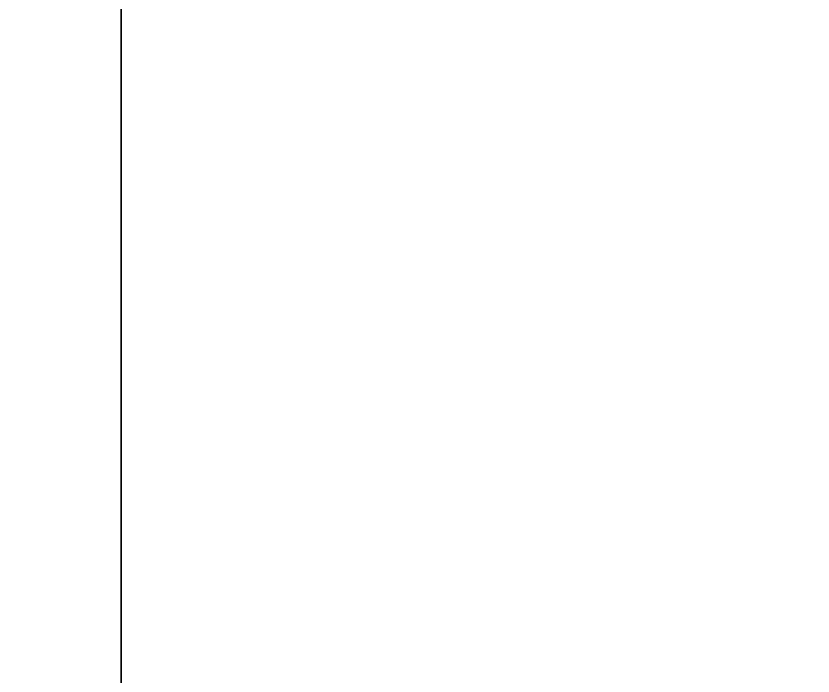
# Model space of a CAD drawing. Extents: x 0 to 4257, y -4384 to 0.
# Drawn here: x 200.62 to 211.08, y -3715.32 to -3706.65 of the extents above; entities that cross this region are included whole.
import ezdxf

# ---------------------------------------------------------------- set-up
doc = ezdxf.new("R2010")
doc.units = 0
for name, color, linetype in [('LAYER0', 7, 'CONTINUOUS'), ('LAYER1', 7, 'CONTINUOUS'), ('LAYER115', 7, 'CONTINUOUS'), ('LAYER140', 7, 'CONTINUOUS'), ('LAYER165', 7, 'CONTINUOUS'), ('LAYER17', 9, 'CONTINUOUS'), ('LAYER190', 7, 'CONTINUOUS'), ('LAYER20', 9, 'CONTINUOUS'), ('LAYER4', 7, 'CONTINUOUS'), ('LAYER5', 7, 'CONTINUOUS'), ('LAYER90', 7, 'CONTINUOUS')]:
    doc.layers.add(name, color=color, linetype=linetype)

msp = doc.modelspace()

# ---------------------------------------------------------------- linework, layer by layer
at = {"layer": 'LAYER0'}
for points, invisible_edges in [([(609, -946, 359), (0, -4366, 359), (0, -946, 359), (609, -946, 359)], 1), ([(0, -4366, 359), (609, -946, 359), (4239, -4366, 359), (0, -4366, 359)], 3), ([(4239, -4366, 364), (0, -946, 364), (0, -4366, 364), (4239, -4366, 364)], 1), ([(0, -946, 364), (4239, -4366, 364), (609, -946, 364), (0, -946, 364)], 3)]:
    msp.add_3dface(points, dxfattribs=dict(at, invisible_edges=invisible_edges))
at = {"layer": 'LAYER115', "invisible_edges": 1}
for points in [[(202, -3719, 738), (202, -3701, 637), (202, -3719, 637), (202, -3719, 738)], [(202, -3701, 637), (202, -3719, 738), (202, -3701, 738), (202, -3701, 637)], [(652, -3719, 637), (202, -3701, 637), (652, -3701, 637), (652, -3719, 637)], [(202, -3701, 637), (652, -3719, 637), (202, -3719, 637), (202, -3701, 637)], [(202, -3719, 738), (652, -3701, 738), (202, -3701, 738), (202, -3719, 738)], [(652, -3701, 738), (202, -3719, 738), (652, -3719, 738), (652, -3701, 738)]]:
    msp.add_3dface(points, dxfattribs=at)
at = {"layer": 'LAYER140', "invisible_edges": 1}
for points in [[(202, -3719, 896), (202, -3701, 795), (202, -3719, 795), (202, -3719, 896)], [(202, -3701, 795), (202, -3719, 896), (202, -3701, 896), (202, -3701, 795)], [(652, -3719, 795), (202, -3701, 795), (652, -3701, 795), (652, -3719, 795)], [(202, -3701, 795), (652, -3719, 795), (202, -3719, 795), (202, -3701, 795)], [(202, -3719, 896), (652, -3701, 896), (202, -3701, 896), (202, -3719, 896)], [(652, -3701, 896), (202, -3719, 896), (652, -3719, 896), (652, -3701, 896)]]:
    msp.add_3dface(points, dxfattribs=at)
at = {"layer": 'LAYER165', "invisible_edges": 1}
for points in [[(202, -3719, 1054), (202, -3701, 953), (202, -3719, 953), (202, -3719, 1054)], [(202, -3701, 953), (202, -3719, 1054), (202, -3701, 1054), (202, -3701, 953)], [(652, -3719, 953), (202, -3701, 953), (652, -3701, 953), (652, -3719, 953)], [(202, -3701, 953), (652, -3719, 953), (202, -3719, 953), (202, -3701, 953)], [(202, -3719, 1054), (652, -3701, 1054), (202, -3701, 1054), (202, -3719, 1054)], [(652, -3701, 1054), (202, -3719, 1054), (652, -3719, 1054), (652, -3701, 1054)]]:
    msp.add_3dface(points, dxfattribs=at)
at = {"layer": 'LAYER17', "invisible_edges": 1}
for points in [[(150, -1144, 444), (750, -3768, 444), (150, -3768, 444), (150, -1144, 444)], [(750, -3768, 444), (150, -1144, 444), (750, -1144, 444), (750, -3768, 444)], [(750, -1144, 462), (150, -3768, 462), (750, -3768, 462), (750, -1144, 462)], [(150, -3768, 462), (750, -1144, 462), (150, -1144, 462), (150, -3768, 462)]]:
    msp.add_3dface(points, dxfattribs=at)
at = {"layer": 'LAYER190', "invisible_edges": 1}
for points in [[(202, -3719, 1212), (202, -3701, 1111), (202, -3719, 1111), (202, -3719, 1212)], [(202, -3701, 1111), (202, -3719, 1212), (202, -3701, 1212), (202, -3701, 1111)], [(652, -3719, 1111), (202, -3701, 1111), (652, -3701, 1111), (652, -3719, 1111)], [(202, -3701, 1111), (652, -3719, 1111), (202, -3719, 1111), (202, -3701, 1111)], [(202, -3719, 1212), (652, -3701, 1212), (202, -3701, 1212), (202, -3719, 1212)], [(652, -3701, 1212), (202, -3719, 1212), (652, -3719, 1212), (652, -3701, 1212)]]:
    msp.add_3dface(points, dxfattribs=at)
at = {"layer": 'LAYER20', "invisible_edges": 1}
for points in [[(150, -3768, 2649), (750, -1144, 2649), (150, -1144, 2649), (150, -3768, 2649)], [(750, -1144, 2649), (150, -3768, 2649), (750, -3768, 2649), (750, -1144, 2649)], [(750, -3768, 2631), (150, -1144, 2631), (750, -1144, 2631), (750, -3768, 2631)], [(150, -1144, 2631), (750, -3768, 2631), (150, -3768, 2631), (150, -1144, 2631)]]:
    msp.add_3dface(points, dxfattribs=at)
at = {"layer": 'LAYER4', "invisible_edges": 1}
for points in [[(174.6, -3768, 1280), (670, -3125.5, 1280), (174.6, -3125.5, 1280), (174.6, -3768, 1280)], [(670, -3125.5, 1280), (174.6, -3768, 1280), (670, -3768, 1280), (670, -3125.5, 1280)], [(670, -3768, 1262), (174.6, -3125.5, 1262), (670, -3125.5, 1262), (670, -3768, 1262)], [(174.6, -3125.5, 1262), (670, -3768, 1262), (174.6, -3768, 1262), (174.6, -3125.5, 1262)]]:
    msp.add_3dface(points, dxfattribs=at)
at = {"layer": 'LAYER5', "invisible_edges": 1}
for points in [[(174.6, -3768, 2348), (670, -3125.5, 2348), (174.6, -3125.5, 2348), (174.6, -3768, 2348)], [(670, -3125.5, 2348), (174.6, -3768, 2348), (670, -3768, 2348), (670, -3125.5, 2348)], [(670, -3768, 2330), (174.6, -3125.5, 2330), (670, -3125.5, 2330), (670, -3768, 2330)], [(174.6, -3125.5, 2330), (670, -3768, 2330), (174.6, -3768, 2330), (174.6, -3125.5, 2330)]]:
    msp.add_3dface(points, dxfattribs=at)
at = {"layer": 'LAYER90', "invisible_edges": 1}
for points in [[(202, -3719, 580), (202, -3701, 479), (202, -3719, 479), (202, -3719, 580)], [(202, -3701, 479), (202, -3719, 580), (202, -3701, 580), (202, -3701, 479)], [(652, -3719, 479), (202, -3701, 479), (652, -3701, 479), (652, -3719, 479)], [(202, -3701, 479), (652, -3719, 479), (202, -3719, 479), (202, -3701, 479)], [(202, -3719, 580), (652, -3701, 580), (202, -3701, 580), (202, -3719, 580)], [(652, -3701, 580), (202, -3719, 580), (652, -3719, 580), (652, -3701, 580)]]:
    msp.add_3dface(points, dxfattribs=at)

# ---------------------------------------------------------------- meshes
at = {"layer": 'LAYER1'}
mesh = msp.add_polymesh((9, 2), dxfattribs=at)
for k, corner in enumerate([(1634, -150, 2700), (759, -150, 2700), (1634, -1604, 2700), (1634, -150, 2700), (4089, -1604, 2700), (1634, -1604, 2700), (4089, -4216, 2700), (4089, -1604, 2700), (150, -4216, 2700), (4089, -4216, 2700), (150, -1096, 2700), (150, -4216, 2700), (759, -1096, 2700), (150, -1096, 2700), (759, -150, 2700), (759, -1096, 2700), (609, 0, 2700), (609, -946, 2700)]):
    mesh.set_mesh_vertex(divmod(k, 2), corner)

doc.saveas('drawing.dxf')
